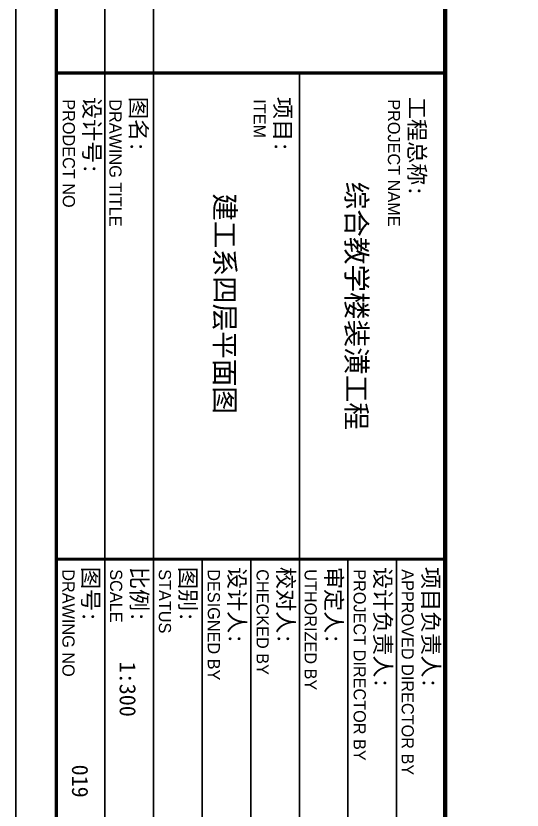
# Model space of a CAD drawing. Extents: x -220435 to 246757, y -381552 to -223577.
# Drawn here: x 124715 to 143495, y -360524 to -331078 of the extents above; entities that cross this region are included whole.
import ezdxf

# ---------------------------------------------------------------- set-up
doc = ezdxf.new("R2010")
doc.units = 0
doc.header["$LTSCALE"] = 1500
doc.header["$MEASUREMENT"] = 0
doc.layers.add('AXIS', color=7, linetype='CONTINUOUS')

msp = doc.modelspace()

# ---------------------------------------------------------------- linework, layer by layer
at = {"layer": 'AXIS', "color": 250}
for p, q in [((128020, -333197.4), (128020, -315173.2)), ((129822.9, -333197.4), (129822.9, -315173.2)), ((128020, -333197.4), (128020, -351221.7)), ((129822.9, -333197.4), (129822.9, -351221.7)), ((135231.7, -333197.4), (135231.7, -351221.7)), ((128020, -351221.7), (128020, -369245.9)), ((129822.9, -351221.7), (129822.9, -369245.9)), ((131625.8, -351221.7), (131625.8, -369245.9)), ((133428.8, -351221.7), (133428.8, -369245.9)), ((135231.7, -351221.7), (135231.7, -369245.9)), ((137034.6, -351221.7), (137034.6, -369245.9)), ((138837.5, -351221.7), (138837.5, -369245.9))]:
    msp.add_line(p, q, dxfattribs=at)
msp.add_lwpolyline([(211554.8, -253559.3), (124714.7, -253559.3), (124714.7, -370748.3), (211554.8, -370748.3)], close=True, dxfattribs=at)
at = {"layer": 'AXIS', "color": 0}
for points, const_width in [([(140640.4, -255061.7), (140640.4, -369245.9)], 150.2), ([(126217.1, -333197.4), (140640.4, -333197.4)], 120.2), ([(126217.1, -351221.7), (140640.4, -351221.7)], 120.2)]:
    msp.add_lwpolyline(points, dxfattribs=dict(at, const_width=const_width))
at = {"layer": 'AXIS', "color": 0, "const_width": 120.2}
msp.add_lwpolyline([(210052.3, -255061.7), (126217.1, -255061.7), (126217.1, -369245.9), (210052.3, -369245.9)], close=True, dxfattribs=at)

# ---------------------------------------------------------------- texts
at = {"layer": 'AXIS', "color": 250, "attachment_point": 1, "rotation": 270}
for s, insert, char_height, width in [('{\\fSimHei|b0|i0|c134|p2;\\C5;设计号:}', (127837.9, -334082.6), 600.969, 5551.563), ('{\\fSimHei|b0|i0|c134|p2;\\C5;图名:}', (129566.4, -334082.6), 600.969, 6626.013), ('{\\fSimHei|b0|i0|c134|p2;\\C5;项目:}', (134918.1, -334082.6), 600.969, 5551.563), ('{\\fSimHei|b0|i0|c134|p2;\\C5;工程总称:}', (139896.4, -334082.6), 600.969, 5551.563), ('\\fￋￎￌ￥|b0|i0|c134|p2;\\C5;PRODECT NO', (126905.8, -334169.7), 450.727, 9382.602), ('\\fￋￎￌ￥|b0|i0|c134|p2;\\C5;DRAWING TITLE', (128635, -334169.7), 450.727, 5551.563), ('\\fￋￎￌ￥|b0|i0|c134|p2;\\C5;ITEM', (133986.7, -334169.7), 450.727, 5551.563), ('\\fￋￎￌ￥|b0|i0|c134|p2;\\C5;PROJECT NAME', (138965, -334169.7), 450.727, 5551.563), ('{\\fSimHei|b0|i0|c134|p2;\\C5;综合教学楼装潢工程}', (137725.8, -337225.5), 749.91, 15098.457), ('{\\fSimSun|b0|i0|c134|p2;\\C5;建工系四层平面图}', (132841.8, -337656.4), 749.91, 15098.457), ('{\\fSimHei|b0|i0|c134|p2;\\C5;图号:}', (127791.3, -351506.8), 600.969, 5551.563), ('{\\fSimHei|b0|i0|c134|p2;\\C5;比例:}', (129591.3, -351506.8), 600.969, 5551.563), ('{\\fSimHei|b0|i0|c134|p2;\\C5;图别:}', (131401.3, -351506.8), 600.969, 5551.563), ('{\\fSimHei|b0|i0|c134|p2;\\C5;设计人:}', (133216.4, -351506.8), 600.969, 5551.563), ('{\\fSimHei|b0|i0|c134|p2;\\C5;校对人:}', (135025.5, -351506.8), 600.969, 5551.563), ('{\\fSimHei|b0|i0|c134|p2;\\C5;审定人:}', (136807.7, -351506.8), 600.969, 5551.563), ('{\\fSimHei|b0|i0|c134|p2;\\C5;设计负责人:}', (138626.9, -351506.8), 600.969, 5551.563), ('{\\fSimHei|b0|i0|c134|p2;\\C5;项目负责人:}', (140407.7, -351506.8), 600.969, 5551.563), ('\\fￋￎￌ￥|b0|i0|c134|p2;\\C5;DRAWING NO', (126890.8, -351593.9), 450.727, 9382.602), ('\\fￋￎￌ￥|b0|i0|c134|p2;\\C5;SCALE', (128659.2, -351593.9), 450.727, 9382.602), ('\\fￋￎￌ￥|b0|i0|c134|p2;\\C5;STATUS', (130469.2, -351593.9), 450.727, 9382.602), ('\\fￋￎￌ￥|b0|i0|c134|p2;\\C5;DESIGNED BY', (132284.4, -351593.9), 450.727, 9382.602), ('\\fￋￎￌ￥|b0|i0|c134|p2;\\C5;CHECKED BY', (134093.5, -351593.9), 450.727, 9382.602), ('\\fￋￎￌ￥|b0|i0|c134|p2;\\C5;UTHORIZED BY', (135875.6, -351593.9), 450.727, 9382.602), ('\\fￋￎￌ￥|b0|i0|c134|p2;\\C5;PROJECT DIRECTOR BY', (137694.8, -351593.9), 450.727, 9382.602), ('\\fￋￎￌ￥|b0|i0|c134|p2;\\C5;APPROVED DIRECTOR BY', (139475.6, -351593.9), 450.727, 9382.602), ('{\\fSimHei|b0|i0|c134|p2;\\C5;1:300}', (129165.7, -355021), 600.969, 5551.563), ('{\\fSimHei|b0|i0|c134|p2;\\C5;019}', (127397.6, -358837.9), 600.969, 5551.563)]:
    msp.add_mtext(s, dxfattribs=dict(at, insert=insert, char_height=char_height, width=width))

doc.saveas('drawing.dxf')
